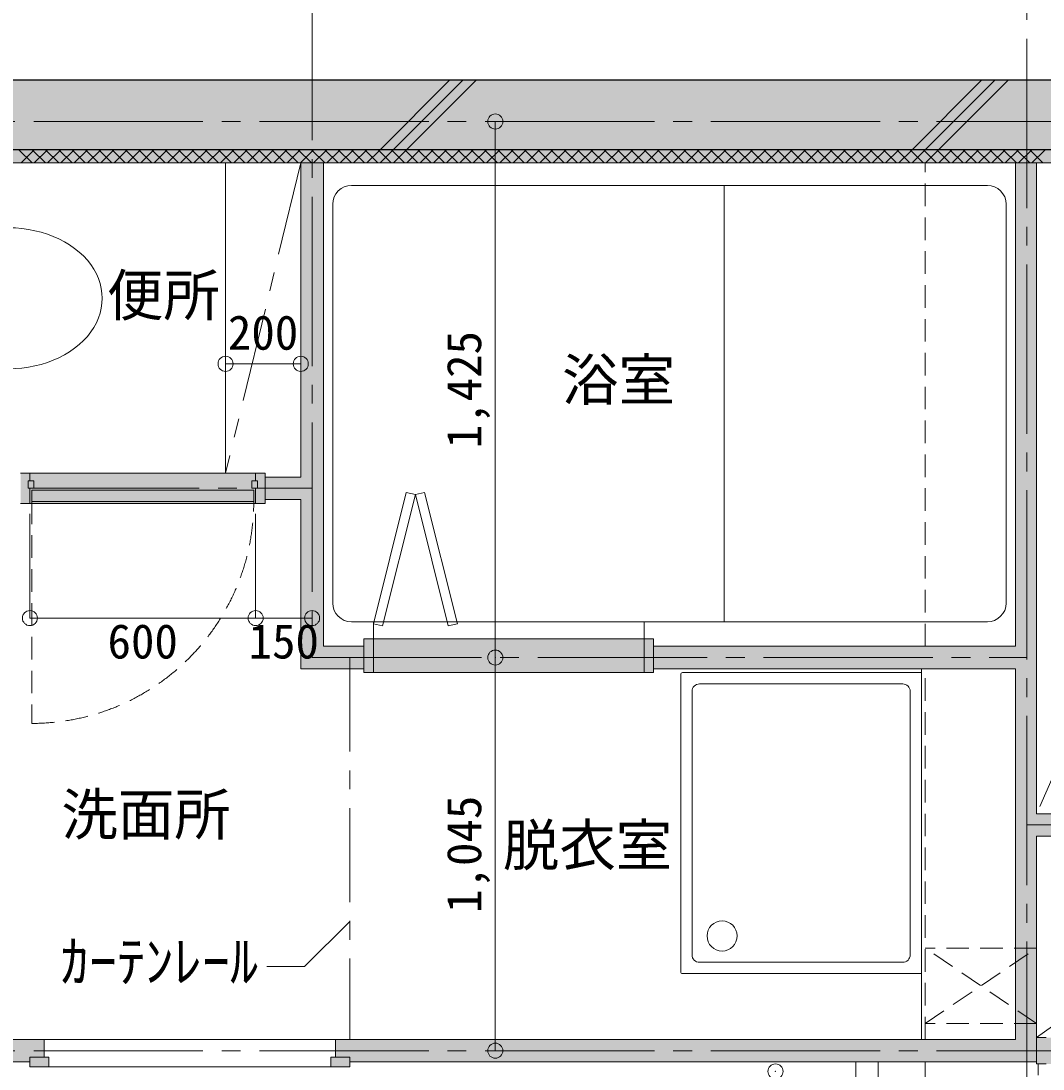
# Model space of a CAD drawing. Units: millimetres at full size, sheet at 1:50. Extents: x -9674 to 9699, y -6794 to 6791.
# Drawn here: x -651 to 2066, y 723 to 3509 of the extents above; entities that cross this region are included whole.
import ezdxf
from ezdxf.enums import TextEntityAlignment as Align

# ---------------------------------------------------------------- set-up
doc = ezdxf.new("R2010")
doc.units = ezdxf.units.MM
doc.header["$LTSCALE"] = 50
doc.header["$PDMODE"] = 32
doc.header["$PDSIZE"] = 40
for name, pattern in [('CHAIN1', [8, 5, -1, 1, -1]), ('CHAIN2', [12, 9, -1, 1, -1]), ('DASHED1', [1.8, 1.2, -0.6])]:
    doc.linetypes.add(name, pattern=pattern)
for name, color, linetype, lineweight in [('1-0_芯', 7, 'CHAIN2', 9), ('1-1_躯体', 2, 'Continuous', 25), ('1-2_間仕切', 3, 'Continuous', 18), ('1-3_建具', 3, 'Continuous', 18), ('1-4_仕上げ', 4, 'Continuous', 9), ('1-5_設備', 7, 'Continuous', 9), ('1-7_その他', 7, 'DASHED1', 9), ('1-8_ハッチ', 4, 'Continuous', 9), ('1-A_文字', 7, 'Continuous', 9), ('1-B_寸法', 7, 'Continuous', 9), ('1-C_梁', 7, 'DASHED1', 9), ('1-D_記号', 7, 'CHAIN1', 9)]:
    doc.layers.add(name, color=color, linetype=linetype, lineweight=lineweight)
for name, color, linetype in [('4-0', 1, 'Continuous'), ('4-2', 4, 'Continuous'), ('4-F', 4, 'Continuous')]:
    doc.layers.add(name, color=color, linetype=linetype)
doc.styles.add('ＭＳ ゴシック', font='')
doc.styles.get('ＭＳ ゴシック').set_extended_font_data('MS Gothic')

msp = doc.modelspace()

# ---------------------------------------------------------------- linework, layer by layer
at = {"layer": '1-0_芯'}
for p, q in [((122.5, 4241.87), (122.5, 1816.87)), ((2022.5, -4188.13), (2022.5, 4241.87)), ((-8417.5, 3241.87), (8192.5, 3241.87)), ((-1227.5, 2266.87), (122.5, 2266.87)), ((122.5, 1816.87), (2022.5, 1816.87)), ((2022.5, 1371.87), (2822.5, 1371.87)), ((-8417.5, 771.87), (8192.5, 771.87))]:
    msp.add_line(p, q, dxfattribs=at)
at = {"layer": '1-1_躯体'}
for p, q in [((6382.5, 3351.87), (-7017.5, 3351.87)), ((6082.5, 3166.87), (-6617.5, 3166.87))]:
    msp.add_line(p, q, dxfattribs=at)
at = {"layer": '1-2_間仕切'}
for p, q in [((92.5, 2296.87), (92.5, 3131.87)), ((152.5, 1846.87), (152.5, 3131.87)), ((1992.5, 1846.87), (1992.5, 3131.87)), ((2048.5, 1401.87), (2048.5, 3131.87)), ((-2.5, 2296.87), (92.5, 2296.87)), ((-2.5, 2236.87), (92.5, 2236.87)), ((92.5, 2236.87), (92.5, 1786.87)), ((152.5, 1846.87), (260.5, 1846.87)), ((1030.5, 1846.87), (1992.5, 1846.87)), ((92.5, 1786.87), (260.5, 1786.87)), ((1030.5, 1786.87), (1992.5, 1786.87)), ((1992.5, 801.87), (1992.5, 1786.87)), ((2048.5, 1401.87), (2796.5, 1401.87)), ((2048.5, 806.87), (2048.5, 1341.87)), ((-1197.5, 801.87), (-590, 801.87)), ((-590, 754.37), (-590, 801.87)), ((185, 754.37), (185, 801.87)), ((185, 801.87), (1992.5, 801.87)), ((-627.5, 741.87), (-2267.5, 741.87)), ((2048.5, 741.87), (222.5, 741.87))]:
    msp.add_line(p, q, dxfattribs=at)
at = {"layer": '1-2_間仕切', "color": 7, "lineweight": 9}
msp.add_line((-27.5, 2226.87), (-627.5, 2226.87), dxfattribs=at)
at = {"layer": '1-2_間仕切'}
msp.add_lwpolyline([(2048.5, 1341.87), (2796.5, 1341.87), (2796.5, 801.87)], dxfattribs=at)
at = {"layer": '1-3_建具'}
for p, q in [((-627.5, 2306.87), (-652.5, 2306.87)), ((-632.5, 2266.87), (-632.5, 2286.87)), ((-632.5, 2286.87), (-617.5, 2286.87)), ((-627.5, 2306.87), (-627.5, 2286.87)), ((-617.5, 2286.87), (-617.5, 2266.87)), ((-37.5, 2266.87), (-37.5, 2286.87)), ((-37.5, 2286.87), (-22.5, 2286.87)), ((-2.5, 2306.87), (-27.5, 2306.87)), ((-27.5, 2306.87), (-27.5, 2286.87)), ((-2.5, 2226.87), (-2.5, 2306.87)), ((-617.5, 2266.87), (-632.5, 2266.87)), ((-627.5, 2266.87), (-627.5, 2226.87)), ((-622.5, 2261.87), (-622.5, 2231.87)), ((-32.5, 2261.87), (-622.5, 2261.87)), ((-32.5, 2231.87), (-32.5, 2261.87)), ((-27.5, 2266.87), (-27.5, 2226.87)), ((-622.5, 2231.87), (-32.5, 2231.87)), ((-627.5, 2226.87), (-652.5, 2226.87)), ((-2.5, 2226.87), (-27.5, 2226.87)), ((-577.5, 754.37), (-627.5, 754.37)), ((-627.5, 729.37), (-627.5, 754.37)), ((-577.5, 729.37), (-577.5, 754.37)), ((172.5, 729.37), (172.5, 754.37)), ((222.5, 754.37), (172.5, 754.37)), ((222.5, 729.37), (222.5, 754.37)), ((-577.5, 729.37), (-627.5, 729.37)), ((222.5, 729.37), (172.5, 729.37)), ((2073.5, 736.87), (2048.5, 736.87))]:
    msp.add_line(p, q, dxfattribs=at)
at = {"layer": '1-3_建具', "color": 7, "lineweight": 9}
for p, q in [((-627.5, 2306.87), (-27.5, 2306.87)), ((397.07, 2250.06), (309.75, 1900.81)), ((397.07, 2250.06), (372.81, 2256.12)), ((397.07, 2250.06), (421.32, 2256.12)), ((397.07, 2250.06), (484.38, 1900.81)), ((309.75, 1900.81), (285.5, 1906.87)), ((484.38, 1900.81), (508.63, 1906.87)), ((260.5, 1866.87), (260.5, 1776.87)), ((285.5, 1866.87), (260.5, 1866.87)), ((285.5, 1776.87), (285.5, 1866.87)), ((1005.5, 1866.87), (285.5, 1866.87)), ((1005.5, 1866.87), (1005.5, 1776.87)), ((1030.5, 1866.87), (1005.5, 1866.87)), ((1030.5, 1776.87), (1030.5, 1866.87)), ((285.5, 1776.87), (260.5, 1776.87)), ((1005.5, 1776.87), (285.5, 1776.87)), ((1030.5, 1776.87), (1005.5, 1776.87)), ((185, 801.87), (-590, 801.87)), ((-577.5, 729.37), (172.5, 729.37))]:
    msp.add_line(p, q, dxfattribs=at)
at = {"layer": '1-3_建具', "color": 7, "linetype": 'DASHED1', "lineweight": 9}
for p, q in [((-622.5, 2231.87), (-622.5, 1641.87)), ((1567.5, -108.13), (1567.5, 741.87)), ((1627.5, -108.13), (1627.5, 741.87))]:
    msp.add_line(p, q, dxfattribs=at)
at = {"layer": '1-3_建具'}
for points in [[(-22.5, 2286.87), (-22.5, 2266.87), (-37.5, 2266.87)], [(2073.5, 806.87), (2048.5, 806.87), (2048.5, 736.87)]]:
    msp.add_lwpolyline(points, dxfattribs=at)
at = {"layer": '1-3_建具', "color": 7, "linetype": 'DASHED1', "lineweight": 9}
msp.add_arc((-622.5, 2231.87), 590, 270, 0, dxfattribs=at)
at = {"layer": '1-4_仕上げ'}
msp.add_line((-107.5, 2306.87), (-107.5, 3131.87), dxfattribs=at)
at = {"layer": '1-5_設備'}
for p, q in [((1917.5, 3071.87), (227.5, 3071.87)), ((1217.5, 1911.87), (1217.5, 3071.87)), ((177.5, 1961.87), (177.5, 3021.87)), ((1967.5, 3021.87), (1967.5, 1961.87)), ((285.5, 1906.87), (372.81, 2256.12)), ((508.63, 1906.87), (421.32, 2256.12)), ((227.5, 1911.87), (1917.5, 1911.87)), ((285.5, 1866.87), (285.5, 1911.87)), ((1005.5, 1866.87), (1005.5, 1911.87)), ((1742.5, 801.87), (1742.5, 1786.87)), ((1102.5, 1771.87), (1102.5, 981.87)), ((1742.5, 1776.87), (1107.5, 1776.87)), ((1692.5, 1746.87), (1152.5, 1746.87)), ((1132.5, 1726.87), (1132.5, 1026.87)), ((1712.5, 1726.87), (1712.5, 1026.87)), ((1152.5, 1006.87), (1692.5, 1006.87)), ((1107.5, 976.87), (1742.5, 976.87))]:
    msp.add_line(p, q, dxfattribs=at)
msp.add_circle((1212.5, 1076.87), 40, dxfattribs=at)
for centre, radius, start, end in [((227.5, 3021.87), 50, 90, 180), ((1917.5, 3021.87), 50, 0, 90), ((227.5, 1961.87), 50, 180, 270), ((1917.5, 1961.87), 50, 270, 0), ((1107.5, 1771.87), 5, 90, 180), ((1152.5, 1726.87), 20, 90, 180), ((1692.5, 1726.87), 20, 0, 90), ((1152.5, 1026.87), 20, 180, 270), ((1692.5, 1026.87), 20, 270, 0), ((1107.5, 981.87), 5, 180, 270)]:
    msp.add_arc(centre, radius, start, end, dxfattribs=at)
msp.add_ellipse((-685.31, 2771.87), major_axis=(250, 0), ratio=0.75, start_param=4.5717762, end_param=7.9945941, dxfattribs=at)
at = {"layer": '1-7_その他', "color": 4, "linetype": 'CHAIN1'}
for p, q in [((92.5, 3131.87), (-107.5, 2306.87)), ((2796.5, 3116.87), (2048.5, 1401.87)), ((2796.5, 1341.87), (2048.5, 806.87))]:
    msp.add_line(p, q, dxfattribs=at)
at = {"layer": '1-7_その他'}
for p, q in [((2048.5, 1044.28), (1752.5, 1044.28)), ((1752.5, 844.28), (2048.5, 1044.28)), ((2048.5, 844.28), (1752.5, 1044.28)), ((2048.5, 844.28), (1752.5, 844.28))]:
    msp.add_line(p, q, dxfattribs=at)
at = {"layer": '1-8_ハッチ'}
for p, q in [((303.09, 3166.87), (488.09, 3351.87)), ((338.44, 3166.87), (523.44, 3351.87)), ((373.8, 3166.87), (558.8, 3351.87)), ((1717.3, 3166.87), (1902.3, 3351.87)), ((1752.66, 3166.87), (1937.66, 3351.87)), ((1788.01, 3166.87), (1973.01, 3351.87)), ((-656.64, 3166.87), (-621.64, 3131.87)), ((-651.15, 3131.87), (-616.15, 3166.87)), ((-621.28, 3166.87), (-586.28, 3131.87)), ((-615.8, 3131.87), (-580.8, 3166.87)), ((-585.93, 3166.87), (-550.93, 3131.87)), ((-580.44, 3131.87), (-545.44, 3166.87)), ((-550.57, 3166.87), (-515.57, 3131.87)), ((-545.09, 3131.87), (-510.09, 3166.87)), ((-515.22, 3166.87), (-480.22, 3131.87)), ((-509.73, 3131.87), (-474.73, 3166.87)), ((-479.86, 3166.87), (-444.86, 3131.87)), ((-474.38, 3131.87), (-439.38, 3166.87)), ((-444.51, 3166.87), (-409.51, 3131.87)), ((-439.02, 3131.87), (-404.02, 3166.87)), ((-409.15, 3166.87), (-374.15, 3131.87)), ((-403.66, 3131.87), (-368.66, 3166.87)), ((-373.8, 3166.87), (-338.8, 3131.87)), ((-368.31, 3131.87), (-333.31, 3166.87)), ((-338.44, 3166.87), (-303.44, 3131.87)), ((-332.95, 3131.87), (-297.95, 3166.87)), ((-303.09, 3166.87), (-268.09, 3131.87)), ((-297.6, 3131.87), (-262.6, 3166.87)), ((-267.73, 3166.87), (-232.73, 3131.87)), ((-262.24, 3131.87), (-227.24, 3166.87)), ((-232.38, 3166.87), (-197.38, 3131.87)), ((-226.89, 3131.87), (-191.89, 3166.87)), ((-197.02, 3166.87), (-162.02, 3131.87)), ((-191.53, 3131.87), (-156.53, 3166.87)), ((-161.67, 3166.87), (-126.67, 3131.87)), ((-156.18, 3131.87), (-121.18, 3166.87)), ((-126.31, 3166.87), (-91.31, 3131.87)), ((-120.82, 3131.87), (-85.82, 3166.87)), ((-90.95, 3166.87), (-55.95, 3131.87)), ((-85.47, 3131.87), (-50.47, 3166.87)), ((-55.6, 3166.87), (-20.6, 3131.87)), ((-50.11, 3131.87), (-15.11, 3166.87)), ((-20.24, 3166.87), (14.76, 3131.87)), ((-14.76, 3131.87), (20.24, 3166.87)), ((15.11, 3166.87), (50.11, 3131.87)), ((20.6, 3131.87), (55.6, 3166.87)), ((50.47, 3166.87), (85.47, 3131.87)), ((55.95, 3131.87), (90.95, 3166.87)), ((85.82, 3166.87), (120.82, 3131.87)), ((91.31, 3131.87), (126.31, 3166.87)), ((121.18, 3166.87), (156.18, 3131.87)), ((126.67, 3131.87), (161.67, 3166.87)), ((156.53, 3166.87), (191.53, 3131.87)), ((162.02, 3131.87), (197.02, 3166.87)), ((191.89, 3166.87), (226.89, 3131.87)), ((197.38, 3131.87), (232.38, 3166.87)), ((227.24, 3166.87), (262.24, 3131.87)), ((232.73, 3131.87), (267.73, 3166.87)), ((262.6, 3166.87), (297.6, 3131.87)), ((268.09, 3131.87), (303.09, 3166.87)), ((297.95, 3166.87), (332.95, 3131.87)), ((303.44, 3131.87), (338.44, 3166.87)), ((333.31, 3166.87), (368.31, 3131.87)), ((338.8, 3131.87), (373.8, 3166.87)), ((368.66, 3166.87), (403.66, 3131.87)), ((374.15, 3131.87), (409.15, 3166.87)), ((404.02, 3166.87), (439.02, 3131.87)), ((409.51, 3131.87), (444.51, 3166.87)), ((439.38, 3166.87), (474.38, 3131.87)), ((444.86, 3131.87), (479.86, 3166.87)), ((474.73, 3166.87), (509.73, 3131.87)), ((480.22, 3131.87), (515.22, 3166.87)), ((510.09, 3166.87), (545.09, 3131.87)), ((515.57, 3131.87), (550.57, 3166.87)), ((545.44, 3166.87), (580.44, 3131.87)), ((550.93, 3131.87), (585.93, 3166.87)), ((580.8, 3166.87), (615.8, 3131.87)), ((586.28, 3131.87), (621.28, 3166.87)), ((616.15, 3166.87), (651.15, 3131.87)), ((621.64, 3131.87), (656.64, 3166.87)), ((651.51, 3166.87), (686.51, 3131.87)), ((657, 3131.87), (692, 3166.87)), ((686.86, 3166.87), (721.86, 3131.87)), ((692.35, 3131.87), (727.35, 3166.87)), ((722.22, 3166.87), (757.22, 3131.87)), ((727.71, 3131.87), (762.71, 3166.87)), ((757.57, 3166.87), (792.57, 3131.87)), ((763.06, 3131.87), (798.06, 3166.87)), ((792.93, 3166.87), (827.93, 3131.87)), ((798.42, 3131.87), (833.42, 3166.87)), ((828.28, 3166.87), (863.28, 3131.87)), ((833.77, 3131.87), (868.77, 3166.87)), ((863.64, 3166.87), (898.64, 3131.87)), ((869.13, 3131.87), (904.13, 3166.87)), ((898.99, 3166.87), (933.99, 3131.87)), ((904.48, 3131.87), (939.48, 3166.87)), ((934.35, 3166.87), (969.35, 3131.87)), ((939.84, 3131.87), (974.84, 3166.87)), ((969.71, 3166.87), (1004.71, 3131.87)), ((975.19, 3131.87), (1010.19, 3166.87)), ((1005.06, 3166.87), (1040.06, 3131.87)), ((1010.55, 3131.87), (1045.55, 3166.87)), ((1040.42, 3166.87), (1075.42, 3131.87)), ((1045.9, 3131.87), (1080.9, 3166.87)), ((1075.77, 3166.87), (1110.77, 3131.87)), ((1081.26, 3131.87), (1116.26, 3166.87)), ((1111.13, 3166.87), (1146.13, 3131.87)), ((1116.61, 3131.87), (1151.61, 3166.87)), ((1146.48, 3166.87), (1181.48, 3131.87)), ((1151.97, 3131.87), (1186.97, 3166.87)), ((1181.84, 3166.87), (1216.84, 3131.87)), ((1187.33, 3131.87), (1222.33, 3166.87)), ((1217.19, 3166.87), (1252.19, 3131.87)), ((1222.68, 3131.87), (1257.68, 3166.87)), ((1252.55, 3166.87), (1287.55, 3131.87)), ((1258.04, 3131.87), (1293.04, 3166.87)), ((1287.9, 3166.87), (1322.9, 3131.87)), ((1293.39, 3131.87), (1328.39, 3166.87)), ((1323.26, 3166.87), (1358.26, 3131.87)), ((1328.75, 3131.87), (1363.75, 3166.87)), ((1358.61, 3166.87), (1393.61, 3131.87)), ((1364.1, 3131.87), (1399.1, 3166.87)), ((1393.97, 3166.87), (1428.97, 3131.87)), ((1399.46, 3131.87), (1434.46, 3166.87)), ((1429.33, 3166.87), (1464.33, 3131.87)), ((1434.81, 3131.87), (1469.81, 3166.87)), ((1464.68, 3166.87), (1499.68, 3131.87)), ((1470.17, 3131.87), (1505.17, 3166.87)), ((1500.04, 3166.87), (1535.04, 3131.87)), ((1505.52, 3131.87), (1540.52, 3166.87)), ((1535.39, 3166.87), (1570.39, 3131.87)), ((1540.88, 3131.87), (1575.88, 3166.87)), ((1570.75, 3166.87), (1605.75, 3131.87)), ((1576.23, 3131.87), (1611.23, 3166.87)), ((1606.1, 3166.87), (1641.1, 3131.87)), ((1611.59, 3131.87), (1646.59, 3166.87)), ((1641.46, 3166.87), (1676.46, 3131.87)), ((1646.94, 3131.87), (1681.94, 3166.87)), ((1676.81, 3166.87), (1711.81, 3131.87)), ((1682.3, 3131.87), (1717.3, 3166.87)), ((1712.17, 3166.87), (1747.17, 3131.87)), ((1717.66, 3131.87), (1752.66, 3166.87)), ((1747.52, 3166.87), (1782.52, 3131.87)), ((1753.01, 3131.87), (1788.01, 3166.87)), ((1782.88, 3166.87), (1817.88, 3131.87)), ((1788.37, 3131.87), (1823.37, 3166.87)), ((1818.23, 3166.87), (1853.23, 3131.87)), ((1823.72, 3131.87), (1858.72, 3166.87)), ((1853.59, 3166.87), (1888.59, 3131.87)), ((1859.08, 3131.87), (1894.08, 3166.87)), ((1888.94, 3166.87), (1923.94, 3131.87)), ((1894.43, 3131.87), (1929.43, 3166.87)), ((1924.3, 3166.87), (1959.3, 3131.87)), ((1929.79, 3131.87), (1964.79, 3166.87)), ((1959.66, 3166.87), (1994.66, 3131.87)), ((1965.14, 3131.87), (2000.14, 3166.87)), ((1995.01, 3166.87), (2030.01, 3131.87)), ((2000.5, 3131.87), (2035.5, 3166.87)), ((2030.37, 3166.87), (2065.37, 3131.87)), ((2035.85, 3131.87), (2070.85, 3166.87)), ((6047.5, 3131.87), (-6582.5, 3131.87))]:
    msp.add_line(p, q, dxfattribs=at)
at = {"layer": '1-A_文字'}
for q in [(222.5, 1115.6), (2.56, 995.66)]:
    msp.add_line((102.56, 995.66), q, dxfattribs=at)
at = {"layer": '1-B_寸法'}
for p, q in [((609.59, 3241.87), (609.59, 1816.87)), ((-107.5, 2597.7), (92.5, 2597.7)), ((-627.5, 2198.72), (-627.5, 1921.87)), ((-27.5, 2198.72), (-27.5, 1921.87)), ((-627.5, 1921.87), (-27.5, 1921.87)), ((-27.5, 1921.87), (122.5, 1921.87)), ((609.59, 1816.87), (609.59, 771.87))]:
    msp.add_line(p, q, dxfattribs=at)
at = {"layer": '1-B_寸法', "color": 3}
for p in [(609.59, 3241.87), (-107.5, 2597.7), (92.5, 2597.7), (-627.5, 1921.87), (-27.5, 1921.87), (122.5, 1921.87), (609.59, 1816.87), (609.59, 771.87), (1354.37, 716.87)]:
    msp.add_point(p, dxfattribs=at)
at = {"layer": '1-C_梁'}
for p, q in [((1752.5, 1846.87), (1752.5, 3131.87)), ((1752.5, 801.87), (1752.5, 1786.87)), ((1752.5, -108.13), (1752.5, 741.87)), ((2052.5, -103.13), (2052.5, 736.87))]:
    msp.add_line(p, q, dxfattribs=at)
at = {"layer": '1-D_記号'}
msp.add_line((222.5, 1816.87), (222.5, 801.87), dxfattribs=at)
at = {"layer": '4-0'}
msp.add_solid([(-6917.5, 3351.87), (-6617.5, 3166.87), (6382.5, 3351.87), (6182.5, 3166.87)], dxfattribs=at)
at = {"layer": '4-2'}
for points in [[(92.5, 3131.87), (152.5, 3131.87), (92.5, 1786.87), (152.5, 1846.87)], [(1992.5, 3131.87), (1992.5, 3116.87), (2048.5, 3131.87), (2048.5, 3116.87)], [(1992.5, 3116.87), (2048.5, 3116.87), (1992.5, 801.87), (2048.5, 1401.87)], [(-652.5, 2306.87), (-2.5, 2306.87), (-652.5, 2226.87), (-2.5, 2226.87)], [(-2.5, 2236.87), (92.5, 2236.87), (-2.5, 2296.87), (92.5, 2296.87)], [(260.5, 1776.87), (260.5, 1866.87), (1030.5, 1776.87), (1030.5, 1866.87)], [(260.5, 1846.87), (260.5, 1786.87), (152.5, 1846.87), (92.5, 1786.87)], [(1030.5, 1786.87), (1030.5, 1846.87), (1992.5, 1786.87), (1992.5, 1846.87)], [(2048.5, 1401.87), (2048.5, 741.87), (1992.5, 801.87)], [(2048.5, 1341.87), (2048.5, 1401.87), (2796.5, 1341.87), (2796.5, 1401.87)], [(-627.5, 754.37), (-2267.5, 741.87), (-2267.5, 801.87)], [(-627.5, 754.37), (-2267.5, 801.87), (-590, 801.87)], [(-590, 801.87), (-590, 754.37), (-627.5, 754.37)], [(185, 754.37), (185, 801.87), (1992.5, 801.87)], [(1992.5, 801.87), (222.5, 754.37), (185, 754.37)], [(1992.5, 801.87), (2048.5, 741.87), (222.5, 741.87)], [(1992.5, 801.87), (222.5, 741.87), (222.5, 754.37)], [(2796.5, 736.87), (2796.5, 806.87), (2048.5, 736.87), (2048.5, 806.87)], [(-627.5, 754.37), (-627.5, 741.87), (-2267.5, 741.87)], [(-627.5, 729.37), (-627.5, 754.37), (-577.5, 729.37), (-577.5, 754.37)], [(172.5, 729.37), (172.5, 754.37), (222.5, 729.37), (222.5, 754.37)]]:
    msp.add_solid(points, dxfattribs=at)
at = {"layer": '4-F'}
msp.add_solid([(6047.5, 3131.87), (6082.5, 3166.87), (-6582.5, 3131.87), (-6617.5, 3166.87)], dxfattribs=at)

# ---------------------------------------------------------------- texts
at = {"layer": '1-A_文字', "style": 'ＭＳ ゴシック'}
for s, p in [('便所', (-422.86, 2692.05)), ('浴室', (787.1, 2467.26)), ('洗面所', (-543.79, 1311.97)), ('脱衣室', (629.78, 1230.23)), ('ｶｰﾃﾝﾚｰﾙ', (-546, 921))]:
    msp.add_text(s, height=110, dxfattribs=at).set_placement(p, align=Align.BOTTOM_LEFT)
at = {"layer": '1-B_寸法', "style": 'ＭＳ ゴシック'}
for s, p in [('200', (-101.25, 2607.7)), ('600', (-421.25, 1786.87)), ('150', (-46.25, 1786.87))]:
    msp.add_text(s, height=91.64, dxfattribs=at).set_placement(p, align=Align.BOTTOM_LEFT)
for s, p in [('1,425', (599.59, 2373.12)), ('1,045', (599.59, 1138.12))]:
    msp.add_text(s, height=91.64, rotation=90, dxfattribs=at).set_placement(p, align=Align.BOTTOM_LEFT)

doc.saveas('drawing.dxf')
